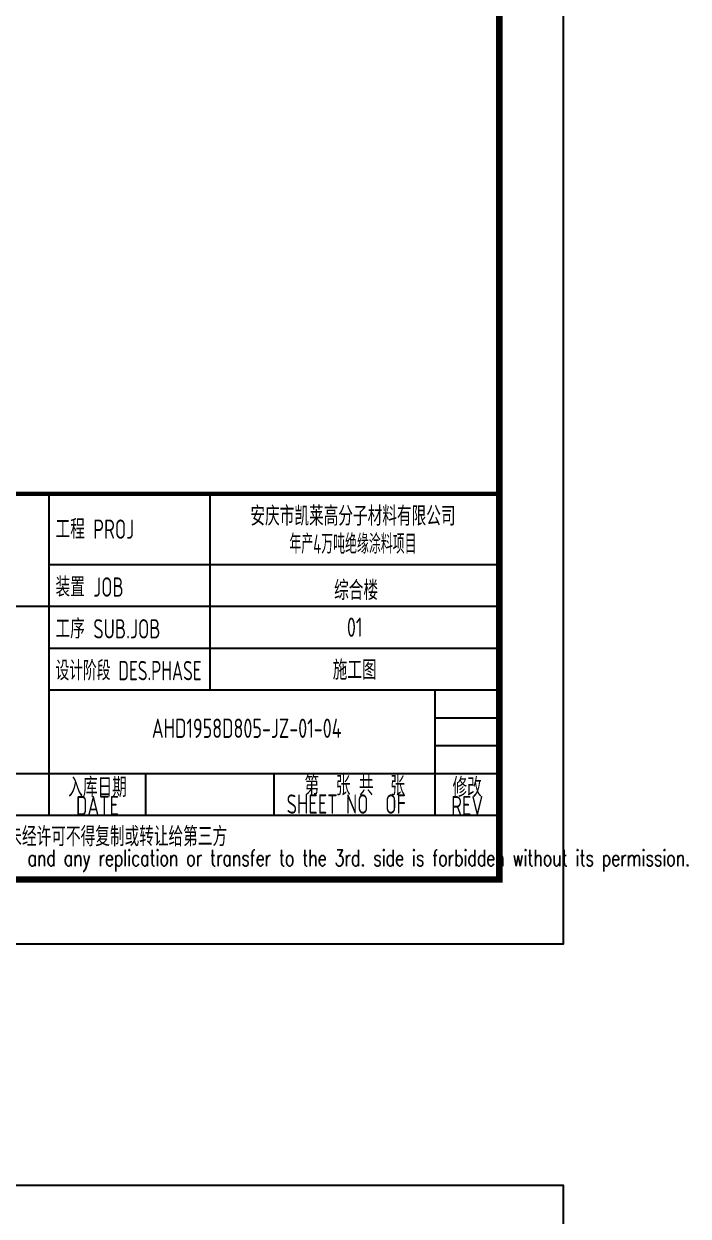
# Model space of a CAD drawing. Extents: x 5904849 to 6011887, y -826029 to -177002.
# Drawn here: x 5955853 to 5966187, y -455331 to -436788 of the extents above; entities that cross this region are included whole.
import ezdxf
from ezdxf.enums import TextEntityAlignment as Align

# ---------------------------------------------------------------- set-up
doc = ezdxf.new("R2010")
doc.units = 0
doc.header["$LTSCALE"] = 1000
doc.header["$MEASUREMENT"] = 0
doc.layers.get('0').update_dxf_attribs({"linetype": 'CONTINUOUS'})
doc.layers.add('PUB_TITLE', color=4, linetype='CONTINUOUS')
doc.styles.add('ECEC_TQ', font='txt_l.shx', dxfattribs={"bigfont": 'hztxt_l.shx'})
doc.styles.add('sceie', font='sceie.shx', dxfattribs={"bigfont": 'sceic.shx'})

msp = doc.modelspace()

# ---------------------------------------------------------------- linework, layer by layer
for p, q in [((5956249.4, -449096.5), (5956249.4, -444096.5)), ((5958749.4, -447146.5), (5958749.4, -444096.5)), ((5963249.4, -450096.5), (5963249.4, -444096.5)), ((5956249.4, -445196.5), (5963249.4, -445196.5)), ((5945249.4, -445846.5), (5956249.4, -445846.5)), ((5956249.4, -445846.5), (5963249.4, -445846.5)), ((5956249.4, -446496.5), (5963249.4, -446496.5)), ((5956249.4, -447146.5), (5963249.4, -447146.5)), ((5962249.4, -449096.5), (5962249.4, -447146.5)), ((5962249.4, -447579.8), (5963249.4, -447579.8)), ((5962249.4, -448013.1), (5963249.4, -448013.1)), ((5950749.4, -448446.5), (5963249.4, -448446.5)), ((5957749.4, -449096.5), (5957749.4, -448446.5)), ((5959749.4, -449096.5), (5959749.4, -448446.5)), ((5945249.4, -449096.5), (5963249.4, -449096.5)), ((5945249.4, -450096.5), (5963249.4, -450096.5))]:
    msp.add_line(p, q)
at = {"const_width": 70}
msp.add_lwpolyline([(5963249.4, -444096.5), (5945249.4, -444096.5)], dxfattribs=at)
at = {"layer": 'PUB_TITLE', "color": 4}
for points in [[(5904849.4, -451096.5), (5964249.4, -451096.5), (5964249.4, -409096.5), (5904849.4, -409096.5)], [(5904849.4, -496855.6), (5964249.4, -496855.6), (5964249.4, -454855.6), (5904849.4, -454855.6)]]:
    msp.add_lwpolyline(points, close=True, dxfattribs=at)
at = {"layer": 'PUB_TITLE', "color": 4, "const_width": 100}
msp.add_lwpolyline([(5907349.4, -450096.5), (5963249.4, -450096.5), (5963249.4, -410096.5), (5907349.4, -410096.5)], close=True, dxfattribs=at)

# ---------------------------------------------------------------- texts
for s, height, style, width, p in [('安庆市凯莱高分子材料有限公司', 300, 'sceie', 0.8, (5960973.1, -444426.3)), ('年产4万吨绝缘涂料项目', 300, 'sceie', 0.65, (5960973.1, -444861.3)), ('综合楼', 300, 'sceie', 0.8, (5961020.9, -445582.5)), ('01', 300, 'sceie', 0.8, (5960999.4, -446171.5)), ('施工图', 300, 'sceie', 0.8, (5960999.4, -446821.5)), ('入库日期', 300, 'sceie', 0.8, (5956999.4, -448646.5)), ('第  张 共  张', 300, 'sceie', 0.8, (5960999.4, -448621.5)), ('修改', 300, 'sceie', 0.8, (5962749.4, -448646.5)), ('DATE', 300, 'sceie', 0.8, (5956999.4, -448946.5)), ('SHEET NO  OF  ', 300, 'sceie', 0.8, (5960999.4, -448921.5)), ('REV', 300, 'sceie', 0.8, (5962749.4, -448946.5)), ('本文件专有权属安徽华东化工医药工程有限责任公司所有,未经许可不得复制或转让给第三方', 300, 'sceie', 0.8, (5954420.5, -449445.4)), ('The proprietary right of this document belongs to Anhui Huadong Chemical And Medical Engineering  Co.,Ltd.  and any replication or transfer to the 3rd. side is forbidden without its permission. ', 250, 'ECEC_TQ', 0.72, (5954249.4, -449796.5))]:
    msp.add_text(s, height=height, dxfattribs=dict(style=style, width=width)).set_placement(p, align=Align.MIDDLE)
at = {"style": 'sceie'}
for s, width, p in [('工程 PROJ', 0.8, (5956346.2, -444796.5)), ('装置 JOB', 0.8, (5956346.2, -445696.5)), ('工序 SUB.JOB', 0.8, (5956346.2, -446346.5)), ('设计阶段 DES.PHASE', 0.75, (5956346.2, -446996.5))]:
    msp.add_text(s, height=300, dxfattribs=dict(at, width=width)).set_placement(p)
at = {"style": 'sceie', "width": 0.8}
msp.add_attdef('AHD1958D805-JZ-01-04', text='200320-02-040', height=300, dxfattribs=at).set_placement((5959320.1, -447742.7), align=Align.MIDDLE)

doc.saveas('drawing.dxf')
